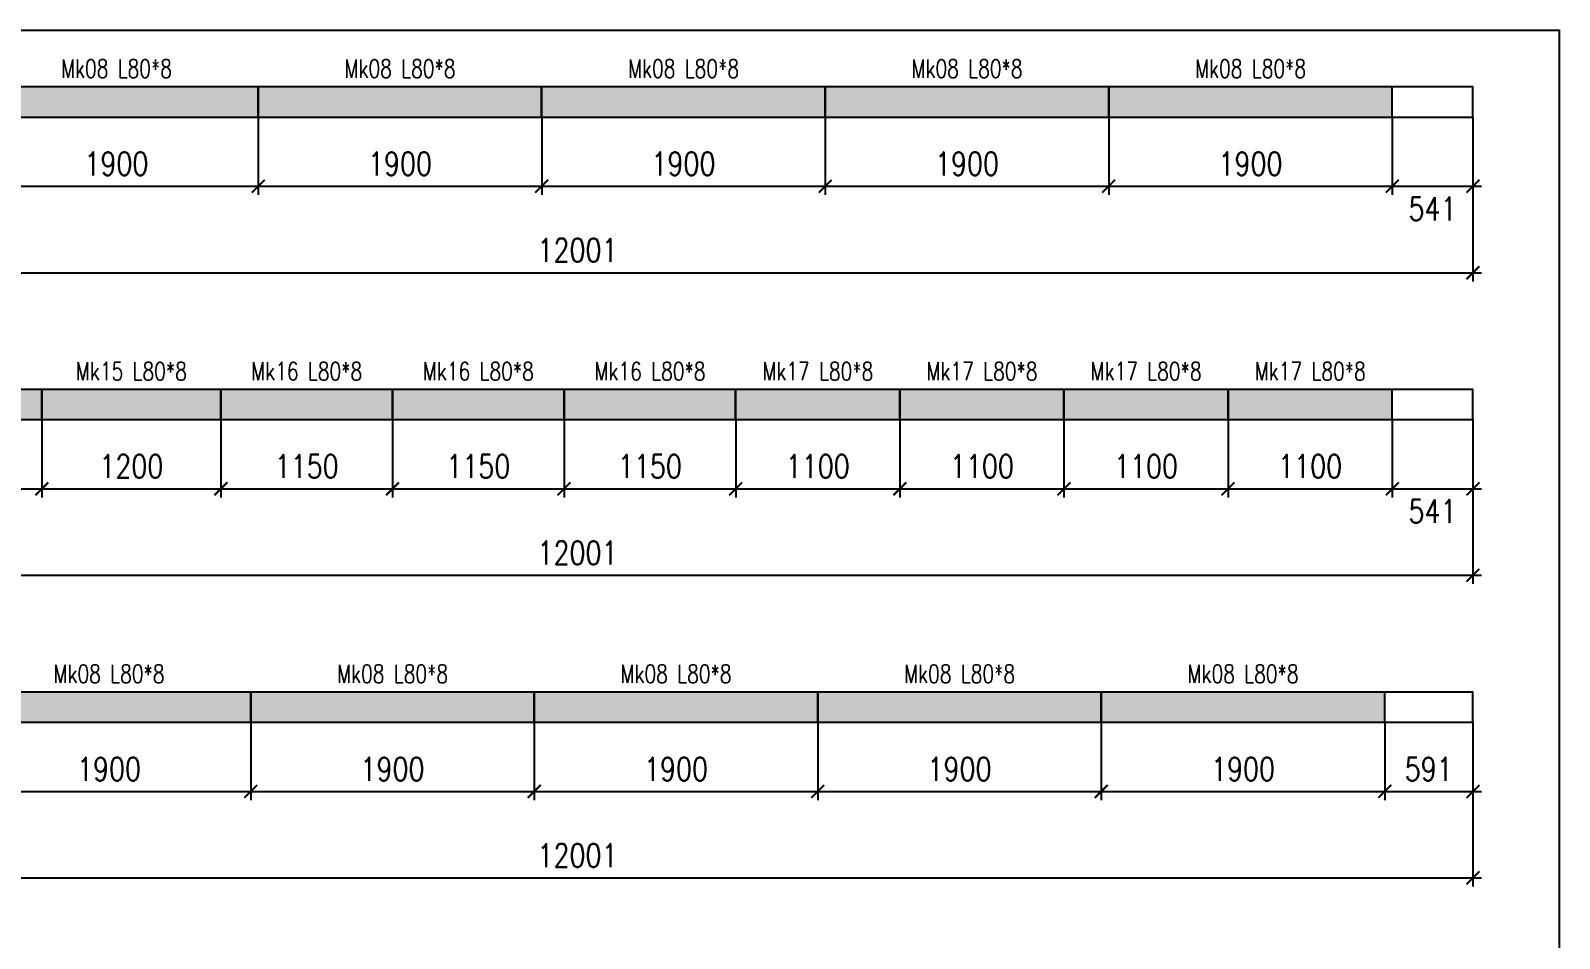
# Model space of a CAD drawing. Header units: millimetres. Extents: x -56 to 421004, y -1 to 91234.
# Drawn here: x 208322 to 218567, y 59568 to 65656 of the extents above; entities that cross this region are included whole.
import ezdxf
from ezdxf.enums import TextEntityAlignment as Align

# ---------------------------------------------------------------- set-up
doc = ezdxf.new("R2010")
doc.units = ezdxf.units.MM
doc.styles.add('EasyCutStyle', font='romans.shx', dxfattribs={"width": 0.8})
doc.styles.add('EasyCutStyleOptimezeBars', font='Romans.shx', dxfattribs={"width": 0.8})
doc.dimstyles.new('EasyCutDimOptimezeBars', dxfattribs={"dimscale": 57.971, "dimtxt": 2.7, "dimasz": 1.5, "dimexe": 1, "dimexo": 0, "dimgap": 1.25, "dimtad": 1, "dimdec": 1, "dimrnd": 0.5, "dimzin": 12, "dimdsep": 46, "dimtxsty": 'EasyCutStyleOptimezeBars', "dimblk": 'ARCHTICK', "dimblk1": 'ARCHTICK', "dimblk2": 'ARCHTICK', "dimcen": 1, "dimdle": 1, "dimclrd": 1, "dimclre": 1, "dimclrt": 3, "dimadec": 3, "dimazin": 0, "dimtfac": 1, "dimtdec": 1, "dimtix": 1, "dimtmove": 0, "dimatfit": 3, "dimfxl": 1, "dimtfill": 1, "dimtolj": 1, "dimtzin": 0, "dimarcsym": 0})

# ---------------------------------------------------------------- blocks, each defined once
blk = doc.blocks.new('_ArchTick')
at = {"color": 0, "linetype": 'ByBlock', "const_width": 0.15}
blk.add_lwpolyline([(-0.5, -0.5), (0.5, 0.5)], dxfattribs=at)
blk = doc.blocks.new('*D1301')
at = {"color": 1, "lineweight": -2}
for p, q in [((207947, 65076), (207947, 64554)), ((209847, 65076), (209847, 64554)), ((207889, 64612), (209905, 64612))]:
    blk.add_line(p, q, dxfattribs=at)
at = {"layer": 'Defpoints', "color": 0}
for p in [(207947, 65076), (209847, 65076), (209847, 64612)]:
    blk.add_point(p, dxfattribs=at)
at = {"color": 1, "lineweight": -2, "xscale": 86.9637, "yscale": 86.9637, "zscale": 86.9637, "rotation": 180}
blk.add_blockref('_ArchTick', (207947, 64612), dxfattribs=at)
at = {"color": 1, "lineweight": -2, "xscale": 86.9637, "yscale": 86.9637, "zscale": 86.9637}
blk.add_blockref('_ArchTick', (209847, 64612), dxfattribs=at)
at = {"color": 3, "insert": (208897, 64763), "char_height": 156.5, "attachment_point": 5, "style": 'EasyCutStyleOptimezeBars', "bg_fill": 3, "box_fill_scale": 1.1, "bg_fill_color": 256, "bg_fill_true_color": 13158600, "bg_fill_transparency": 10880360}
blk.add_mtext('\\A1;1900', dxfattribs=at)
blk = doc.blocks.new('*D1302')
at = {"color": 1, "lineweight": -2}
for p, q in [((209847, 65076), (209847, 64554)), ((211747, 65076), (211747, 64554)), ((209789, 64612), (211805, 64612))]:
    blk.add_line(p, q, dxfattribs=at)
at = {"layer": 'Defpoints', "color": 0}
for p in [(209847, 65076), (211747, 65076), (211747, 64612)]:
    blk.add_point(p, dxfattribs=at)
at = {"color": 1, "lineweight": -2, "xscale": 86.9637, "yscale": 86.9637, "zscale": 86.9637, "rotation": 180}
blk.add_blockref('_ArchTick', (209847, 64612), dxfattribs=at)
at = {"color": 1, "lineweight": -2, "xscale": 86.9637, "yscale": 86.9637, "zscale": 86.9637}
blk.add_blockref('_ArchTick', (211747, 64612), dxfattribs=at)
at = {"color": 3, "insert": (210797, 64763), "char_height": 156.5, "attachment_point": 5, "style": 'EasyCutStyleOptimezeBars', "bg_fill": 3, "box_fill_scale": 1.1, "bg_fill_color": 256, "bg_fill_true_color": 13158600, "bg_fill_transparency": 0}
blk.add_mtext('\\A1;1900', dxfattribs=at)
blk = doc.blocks.new('*D1303')
at = {"color": 1, "lineweight": -2}
for p, q in [((211747, 65076), (211747, 64554)), ((213647, 65076), (213647, 64554)), ((211689, 64612), (213705, 64612))]:
    blk.add_line(p, q, dxfattribs=at)
at = {"layer": 'Defpoints', "color": 0}
for p in [(211747, 65076), (213647, 65076), (213647, 64612)]:
    blk.add_point(p, dxfattribs=at)
at = {"color": 1, "lineweight": -2, "xscale": 86.9637, "yscale": 86.9637, "zscale": 86.9637, "rotation": 180}
blk.add_blockref('_ArchTick', (211747, 64612), dxfattribs=at)
at = {"color": 1, "lineweight": -2, "xscale": 86.9637, "yscale": 86.9637, "zscale": 86.9637}
blk.add_blockref('_ArchTick', (213647, 64612), dxfattribs=at)
at = {"color": 3, "insert": (212697, 64763), "char_height": 156.5, "attachment_point": 5, "style": 'EasyCutStyleOptimezeBars', "bg_fill": 3, "box_fill_scale": 1.1, "bg_fill_color": 256, "bg_fill_true_color": 13158600, "bg_fill_transparency": 10880360}
blk.add_mtext('\\A1;1900', dxfattribs=at)
blk = doc.blocks.new('*D1304')
at = {"color": 1, "lineweight": -2}
for p, q in [((213647, 65076), (213647, 64554)), ((215547, 65076), (215547, 64554)), ((213589, 64612), (215605, 64612))]:
    blk.add_line(p, q, dxfattribs=at)
at = {"layer": 'Defpoints', "color": 0}
for p in [(213647, 65076), (215547, 65076), (215547, 64612)]:
    blk.add_point(p, dxfattribs=at)
at = {"color": 1, "lineweight": -2, "xscale": 86.9637, "yscale": 86.9637, "zscale": 86.9637, "rotation": 180}
blk.add_blockref('_ArchTick', (213647, 64612), dxfattribs=at)
at = {"color": 1, "lineweight": -2, "xscale": 86.9637, "yscale": 86.9637, "zscale": 86.9637}
blk.add_blockref('_ArchTick', (215547, 64612), dxfattribs=at)
at = {"color": 3, "insert": (214597, 64763), "char_height": 156.5, "attachment_point": 5, "style": 'EasyCutStyleOptimezeBars', "bg_fill": 3, "box_fill_scale": 1.1, "bg_fill_color": 256, "bg_fill_true_color": 13158600, "bg_fill_transparency": 0}
blk.add_mtext('\\A1;1900', dxfattribs=at)
blk = doc.blocks.new('*D1305')
at = {"color": 1, "lineweight": -2}
for p, q in [((215547, 65076), (215547, 64554)), ((217447, 65076), (217447, 64554)), ((215489, 64612), (217505, 64612))]:
    blk.add_line(p, q, dxfattribs=at)
at = {"layer": 'Defpoints', "color": 0}
for p in [(215547, 65076), (217447, 65076), (217447, 64612)]:
    blk.add_point(p, dxfattribs=at)
at = {"color": 1, "lineweight": -2, "xscale": 86.9637, "yscale": 86.9637, "zscale": 86.9637, "rotation": 180}
blk.add_blockref('_ArchTick', (215547, 64612), dxfattribs=at)
at = {"color": 1, "lineweight": -2, "xscale": 86.9637, "yscale": 86.9637, "zscale": 86.9637}
blk.add_blockref('_ArchTick', (217447, 64612), dxfattribs=at)
at = {"color": 3, "insert": (216497, 64763), "char_height": 156.5, "attachment_point": 5, "style": 'EasyCutStyleOptimezeBars', "bg_fill": 3, "box_fill_scale": 1.1, "bg_fill_color": 256, "bg_fill_true_color": 13158600, "bg_fill_transparency": 10880876}
blk.add_mtext('\\A1;1900', dxfattribs=at)
blk = doc.blocks.new('*D1306')
at = {"color": 1, "lineweight": -2}
for p, q in [((217447, 65076), (217447, 64554)), ((217988, 65076), (217988, 64554)), ((217389, 64612), (218046, 64612))]:
    blk.add_line(p, q, dxfattribs=at)
at = {"layer": 'Defpoints', "color": 0}
for p in [(217447, 65076), (217988, 65076), (217988, 64612)]:
    blk.add_point(p, dxfattribs=at)
at = {"color": 1, "lineweight": -2, "xscale": 86.9637, "yscale": 86.9637, "zscale": 86.9637, "rotation": 180}
blk.add_blockref('_ArchTick', (217447, 64612), dxfattribs=at)
at = {"color": 1, "lineweight": -2, "xscale": 86.9637, "yscale": 86.9637, "zscale": 86.9637}
blk.add_blockref('_ArchTick', (217988, 64612), dxfattribs=at)
at = {"color": 3, "insert": (217717, 64815), "char_height": 156.5, "attachment_point": 5, "style": 'EasyCutStyleOptimezeBars', "bg_fill": 3, "box_fill_scale": 1.1, "bg_fill_color": 256, "bg_fill_true_color": 13158600, "bg_fill_transparency": 10880876}
blk.add_mtext('\\A1;', dxfattribs=at)
at = {"color": 3, "insert": (217717, 64461), "char_height": 156.5, "attachment_point": 5, "style": 'EasyCutStyleOptimezeBars', "bg_fill": 3, "box_fill_scale": 1.1, "bg_fill_color": 256, "bg_fill_true_color": 13158600, "bg_fill_transparency": 10880876}
blk.add_mtext('\\A1;541', dxfattribs=at)
blk = doc.blocks.new('*D1307')
at = {"color": 1, "lineweight": -2}
for p, q in [((205987, 65076), (205987, 63974)), ((217988, 65076), (217988, 63974)), ((205929, 64032), (218046, 64032))]:
    blk.add_line(p, q, dxfattribs=at)
at = {"layer": 'Defpoints', "color": 0}
for p in [(205987, 65076), (217988, 65076), (217988, 64032)]:
    blk.add_point(p, dxfattribs=at)
at = {"color": 1, "lineweight": -2, "xscale": 86.9637, "yscale": 86.9637, "zscale": 86.9637, "rotation": 180}
blk.add_blockref('_ArchTick', (205987, 64032), dxfattribs=at)
at = {"color": 1, "lineweight": -2, "xscale": 86.9637, "yscale": 86.9637, "zscale": 86.9637}
blk.add_blockref('_ArchTick', (217988, 64032), dxfattribs=at)
at = {"color": 3, "insert": (211987, 64183), "char_height": 156.5, "attachment_point": 5, "style": 'EasyCutStyleOptimezeBars', "bg_fill": 3, "box_fill_scale": 1.1, "bg_fill_color": 256, "bg_fill_true_color": 13158600, "bg_fill_transparency": 8175728}
blk.add_mtext('\\A1;12001', dxfattribs=at)
blk = doc.blocks.new('*D1310')
at = {"color": 1, "lineweight": -2}
for p, q in [((207197, 63047), (207197, 62525)), ((208397, 63047), (208397, 62525)), ((207139, 62583), (208455, 62583))]:
    blk.add_line(p, q, dxfattribs=at)
at = {"layer": 'Defpoints', "color": 0}
for p in [(207197, 63047), (208397, 63047), (208397, 62583)]:
    blk.add_point(p, dxfattribs=at)
at = {"color": 1, "lineweight": -2, "xscale": 86.9637, "yscale": 86.9637, "zscale": 86.9637, "rotation": 180}
blk.add_blockref('_ArchTick', (207197, 62583), dxfattribs=at)
at = {"color": 1, "lineweight": -2, "xscale": 86.9637, "yscale": 86.9637, "zscale": 86.9637}
blk.add_blockref('_ArchTick', (208397, 62583), dxfattribs=at)
at = {"color": 3, "insert": (207797, 62734), "char_height": 156.5, "attachment_point": 5, "style": 'EasyCutStyleOptimezeBars', "bg_fill": 3, "box_fill_scale": 1.1, "bg_fill_color": 256, "bg_fill_true_color": 13158600, "bg_fill_transparency": 8416812}
blk.add_mtext('\\A1;1200', dxfattribs=at)
blk = doc.blocks.new('*D1311')
at = {"color": 1, "lineweight": -2}
for p, q in [((208397, 63047), (208397, 62525)), ((209597, 63047), (209597, 62525)), ((208339, 62583), (209655, 62583))]:
    blk.add_line(p, q, dxfattribs=at)
at = {"layer": 'Defpoints', "color": 0}
for p in [(208397, 63047), (209597, 63047), (209597, 62583)]:
    blk.add_point(p, dxfattribs=at)
at = {"color": 1, "lineweight": -2, "xscale": 86.9637, "yscale": 86.9637, "zscale": 86.9637, "rotation": 180}
blk.add_blockref('_ArchTick', (208397, 62583), dxfattribs=at)
at = {"color": 1, "lineweight": -2, "xscale": 86.9637, "yscale": 86.9637, "zscale": 86.9637}
blk.add_blockref('_ArchTick', (209597, 62583), dxfattribs=at)
at = {"color": 3, "insert": (208997, 62734), "char_height": 156.5, "attachment_point": 5, "style": 'EasyCutStyleOptimezeBars', "bg_fill": 3, "box_fill_scale": 1.1, "bg_fill_color": 256, "bg_fill_true_color": 13158600, "bg_fill_transparency": 8447852}
blk.add_mtext('\\A1;1200', dxfattribs=at)
blk = doc.blocks.new('*D1312')
at = {"color": 1, "lineweight": -2}
for p, q in [((209597, 63047), (209597, 62525)), ((210747, 63047), (210747, 62525)), ((209539, 62583), (210805, 62583))]:
    blk.add_line(p, q, dxfattribs=at)
at = {"layer": 'Defpoints', "color": 0}
for p in [(209597, 63047), (210747, 63047), (210747, 62583)]:
    blk.add_point(p, dxfattribs=at)
at = {"color": 1, "lineweight": -2, "xscale": 86.9637, "yscale": 86.9637, "zscale": 86.9637, "rotation": 180}
blk.add_blockref('_ArchTick', (209597, 62583), dxfattribs=at)
at = {"color": 1, "lineweight": -2, "xscale": 86.9637, "yscale": 86.9637, "zscale": 86.9637}
blk.add_blockref('_ArchTick', (210747, 62583), dxfattribs=at)
at = {"color": 3, "insert": (210172, 62734), "char_height": 156.5, "attachment_point": 5, "style": 'EasyCutStyleOptimezeBars', "bg_fill": 3, "box_fill_scale": 1.1, "bg_fill_color": 256, "bg_fill_true_color": 13158600, "bg_fill_transparency": 10886036}
blk.add_mtext('\\A1;1150', dxfattribs=at)
blk = doc.blocks.new('*D1313')
at = {"color": 1, "lineweight": -2}
for p, q in [((210747, 63047), (210747, 62525)), ((211897, 63047), (211897, 62525)), ((210689, 62583), (211955, 62583))]:
    blk.add_line(p, q, dxfattribs=at)
at = {"layer": 'Defpoints', "color": 0}
for p in [(210747, 63047), (211897, 63047), (211897, 62583)]:
    blk.add_point(p, dxfattribs=at)
at = {"color": 1, "lineweight": -2, "xscale": 86.9637, "yscale": 86.9637, "zscale": 86.9637, "rotation": 180}
blk.add_blockref('_ArchTick', (210747, 62583), dxfattribs=at)
at = {"color": 1, "lineweight": -2, "xscale": 86.9637, "yscale": 86.9637, "zscale": 86.9637}
blk.add_blockref('_ArchTick', (211897, 62583), dxfattribs=at)
at = {"color": 3, "insert": (211322, 62734), "char_height": 156.5, "attachment_point": 5, "style": 'EasyCutStyleOptimezeBars', "bg_fill": 3, "box_fill_scale": 1.1, "bg_fill_color": 256, "bg_fill_true_color": 13158600, "bg_fill_transparency": 7146316}
blk.add_mtext('\\A1;1150', dxfattribs=at)
blk = doc.blocks.new('*D1314')
at = {"color": 1, "lineweight": -2}
for p, q in [((211897, 63047), (211897, 62525)), ((213047, 63047), (213047, 62525)), ((211839, 62583), (213105, 62583))]:
    blk.add_line(p, q, dxfattribs=at)
at = {"layer": 'Defpoints', "color": 0}
for p in [(211897, 63047), (213047, 63047), (213047, 62583)]:
    blk.add_point(p, dxfattribs=at)
at = {"color": 1, "lineweight": -2, "xscale": 86.9637, "yscale": 86.9637, "zscale": 86.9637, "rotation": 180}
blk.add_blockref('_ArchTick', (211897, 62583), dxfattribs=at)
at = {"color": 1, "lineweight": -2, "xscale": 86.9637, "yscale": 86.9637, "zscale": 86.9637}
blk.add_blockref('_ArchTick', (213047, 62583), dxfattribs=at)
at = {"color": 3, "insert": (212472, 62734), "char_height": 156.5, "attachment_point": 5, "style": 'EasyCutStyleOptimezeBars', "bg_fill": 3, "box_fill_scale": 1.1, "bg_fill_color": 256, "bg_fill_true_color": 13158600, "bg_fill_transparency": 7189228}
blk.add_mtext('\\A1;1150', dxfattribs=at)
blk = doc.blocks.new('*D1315')
at = {"color": 1, "lineweight": -2}
for p, q in [((213047, 63047), (213047, 62525)), ((214147, 63047), (214147, 62525)), ((212989, 62583), (214205, 62583))]:
    blk.add_line(p, q, dxfattribs=at)
at = {"layer": 'Defpoints', "color": 0}
for p in [(213047, 63047), (214147, 63047), (214147, 62583)]:
    blk.add_point(p, dxfattribs=at)
at = {"color": 1, "lineweight": -2, "xscale": 86.9637, "yscale": 86.9637, "zscale": 86.9637, "rotation": 180}
blk.add_blockref('_ArchTick', (213047, 62583), dxfattribs=at)
at = {"color": 1, "lineweight": -2, "xscale": 86.9637, "yscale": 86.9637, "zscale": 86.9637}
blk.add_blockref('_ArchTick', (214147, 62583), dxfattribs=at)
at = {"color": 3, "insert": (213597, 62734), "char_height": 156.5, "attachment_point": 5, "style": 'EasyCutStyleOptimezeBars', "bg_fill": 3, "box_fill_scale": 1.1, "bg_fill_color": 256, "bg_fill_true_color": 13158600, "bg_fill_transparency": 7892588}
blk.add_mtext('\\A1;1100', dxfattribs=at)
blk = doc.blocks.new('*D1316')
at = {"color": 1, "lineweight": -2}
for p, q in [((214147, 63047), (214147, 62525)), ((215247, 63047), (215247, 62525)), ((214089, 62583), (215305, 62583))]:
    blk.add_line(p, q, dxfattribs=at)
at = {"layer": 'Defpoints', "color": 0}
for p in [(214147, 63047), (215247, 63047), (215247, 62583)]:
    blk.add_point(p, dxfattribs=at)
at = {"color": 1, "lineweight": -2, "xscale": 86.9637, "yscale": 86.9637, "zscale": 86.9637, "rotation": 180}
blk.add_blockref('_ArchTick', (214147, 62583), dxfattribs=at)
at = {"color": 1, "lineweight": -2, "xscale": 86.9637, "yscale": 86.9637, "zscale": 86.9637}
blk.add_blockref('_ArchTick', (215247, 62583), dxfattribs=at)
at = {"color": 3, "insert": (214697, 62734), "char_height": 156.5, "attachment_point": 5, "style": 'EasyCutStyleOptimezeBars', "bg_fill": 3, "box_fill_scale": 1.1, "bg_fill_color": 256, "bg_fill_true_color": 13158600, "bg_fill_transparency": 10887584}
blk.add_mtext('\\A1;1100', dxfattribs=at)
blk = doc.blocks.new('*D1317')
at = {"color": 1, "lineweight": -2}
for p, q in [((215247, 63047), (215247, 62525)), ((216347, 63047), (216347, 62525)), ((215189, 62583), (216405, 62583))]:
    blk.add_line(p, q, dxfattribs=at)
at = {"layer": 'Defpoints', "color": 0}
for p in [(215247, 63047), (216347, 63047), (216347, 62583)]:
    blk.add_point(p, dxfattribs=at)
at = {"color": 1, "lineweight": -2, "xscale": 86.9637, "yscale": 86.9637, "zscale": 86.9637, "rotation": 180}
blk.add_blockref('_ArchTick', (215247, 62583), dxfattribs=at)
at = {"color": 1, "lineweight": -2, "xscale": 86.9637, "yscale": 86.9637, "zscale": 86.9637}
blk.add_blockref('_ArchTick', (216347, 62583), dxfattribs=at)
at = {"color": 3, "insert": (215797, 62734), "char_height": 156.5, "attachment_point": 5, "style": 'EasyCutStyleOptimezeBars', "bg_fill": 3, "box_fill_scale": 1.1, "bg_fill_color": 256, "bg_fill_true_color": 13158600, "bg_fill_transparency": 8568288}
blk.add_mtext('\\A1;1100', dxfattribs=at)
blk = doc.blocks.new('*D1318')
at = {"color": 1, "lineweight": -2}
for p, q in [((216347, 63047), (216347, 62525)), ((217447, 63047), (217447, 62525)), ((216289, 62583), (217505, 62583))]:
    blk.add_line(p, q, dxfattribs=at)
at = {"layer": 'Defpoints', "color": 0}
for p in [(216347, 63047), (217447, 63047), (217447, 62583)]:
    blk.add_point(p, dxfattribs=at)
at = {"color": 1, "lineweight": -2, "xscale": 86.9637, "yscale": 86.9637, "zscale": 86.9637, "rotation": 180}
blk.add_blockref('_ArchTick', (216347, 62583), dxfattribs=at)
at = {"color": 1, "lineweight": -2, "xscale": 86.9637, "yscale": 86.9637, "zscale": 86.9637}
blk.add_blockref('_ArchTick', (217447, 62583), dxfattribs=at)
at = {"color": 3, "insert": (216897, 62734), "char_height": 156.5, "attachment_point": 5, "style": 'EasyCutStyleOptimezeBars', "bg_fill": 3, "box_fill_scale": 1.1, "bg_fill_color": 256, "bg_fill_true_color": 13158600, "bg_fill_transparency": 10887584}
blk.add_mtext('\\A1;1100', dxfattribs=at)
blk = doc.blocks.new('*D1319')
at = {"color": 1, "lineweight": -2}
for p, q in [((217447, 63047), (217447, 62525)), ((217988, 63047), (217988, 62525)), ((217389, 62583), (218046, 62583))]:
    blk.add_line(p, q, dxfattribs=at)
at = {"layer": 'Defpoints', "color": 0}
for p in [(217447, 63047), (217988, 63047), (217988, 62583)]:
    blk.add_point(p, dxfattribs=at)
at = {"color": 1, "lineweight": -2, "xscale": 86.9637, "yscale": 86.9637, "zscale": 86.9637, "rotation": 180}
blk.add_blockref('_ArchTick', (217447, 62583), dxfattribs=at)
at = {"color": 1, "lineweight": -2, "xscale": 86.9637, "yscale": 86.9637, "zscale": 86.9637}
blk.add_blockref('_ArchTick', (217988, 62583), dxfattribs=at)
at = {"color": 3, "insert": (217717, 62786), "char_height": 156.5, "attachment_point": 5, "style": 'EasyCutStyleOptimezeBars', "bg_fill": 3, "box_fill_scale": 1.1, "bg_fill_color": 256, "bg_fill_true_color": 13158600, "bg_fill_transparency": 4837207}
blk.add_mtext('\\A1;', dxfattribs=at)
at = {"color": 3, "insert": (217717, 62432), "char_height": 156.5, "attachment_point": 5, "style": 'EasyCutStyleOptimezeBars', "bg_fill": 3, "box_fill_scale": 1.1, "bg_fill_color": 256, "bg_fill_true_color": 13158600, "bg_fill_transparency": 0}
blk.add_mtext('\\A1;541', dxfattribs=at)
blk = doc.blocks.new('*D1320')
at = {"color": 1, "lineweight": -2}
for p, q in [((205987, 63047), (205987, 61945)), ((217988, 63047), (217988, 61945)), ((205929, 62003), (218046, 62003))]:
    blk.add_line(p, q, dxfattribs=at)
at = {"layer": 'Defpoints', "color": 0}
for p in [(205987, 63047), (217988, 63047), (217988, 62003)]:
    blk.add_point(p, dxfattribs=at)
at = {"color": 1, "lineweight": -2, "xscale": 86.9637, "yscale": 86.9637, "zscale": 86.9637, "rotation": 180}
blk.add_blockref('_ArchTick', (205987, 62003), dxfattribs=at)
at = {"color": 1, "lineweight": -2, "xscale": 86.9637, "yscale": 86.9637, "zscale": 86.9637}
blk.add_blockref('_ArchTick', (217988, 62003), dxfattribs=at)
at = {"color": 3, "insert": (211987, 62154), "char_height": 156.5, "attachment_point": 5, "style": 'EasyCutStyleOptimezeBars', "bg_fill": 3, "box_fill_scale": 1.1, "bg_fill_color": 256, "bg_fill_true_color": 13158600, "bg_fill_transparency": 8622400}
blk.add_mtext('\\A1;12001', dxfattribs=at)
blk = doc.blocks.new('*D1323')
at = {"color": 1, "lineweight": -2}
for p, q in [((207897, 61018), (207897, 60496)), ((209797, 61018), (209797, 60496)), ((207839, 60554), (209855, 60554))]:
    blk.add_line(p, q, dxfattribs=at)
at = {"layer": 'Defpoints', "color": 0}
for p in [(207897, 61018), (209797, 61018), (209797, 60554)]:
    blk.add_point(p, dxfattribs=at)
at = {"color": 1, "lineweight": -2, "xscale": 86.9637, "yscale": 86.9637, "zscale": 86.9637, "rotation": 180}
blk.add_blockref('_ArchTick', (207897, 60554), dxfattribs=at)
at = {"color": 1, "lineweight": -2, "xscale": 86.9637, "yscale": 86.9637, "zscale": 86.9637}
blk.add_blockref('_ArchTick', (209797, 60554), dxfattribs=at)
at = {"color": 3, "insert": (208847, 60704), "char_height": 156.5, "attachment_point": 5, "style": 'EasyCutStyleOptimezeBars', "bg_fill": 3, "box_fill_scale": 1.1, "bg_fill_color": 256, "bg_fill_true_color": 13158600, "bg_fill_transparency": 10893260}
blk.add_mtext('\\A1;1900', dxfattribs=at)
blk = doc.blocks.new('*D1324')
at = {"color": 1, "lineweight": -2}
for p, q in [((209797, 61018), (209797, 60496)), ((211697, 61018), (211697, 60496)), ((209739, 60554), (211755, 60554))]:
    blk.add_line(p, q, dxfattribs=at)
at = {"layer": 'Defpoints', "color": 0}
for p in [(209797, 61018), (211697, 61018), (211697, 60554)]:
    blk.add_point(p, dxfattribs=at)
at = {"color": 1, "lineweight": -2, "xscale": 86.9637, "yscale": 86.9637, "zscale": 86.9637, "rotation": 180}
blk.add_blockref('_ArchTick', (209797, 60554), dxfattribs=at)
at = {"color": 1, "lineweight": -2, "xscale": 86.9637, "yscale": 86.9637, "zscale": 86.9637}
blk.add_blockref('_ArchTick', (211697, 60554), dxfattribs=at)
at = {"color": 3, "insert": (210747, 60704), "char_height": 156.5, "attachment_point": 5, "style": 'EasyCutStyleOptimezeBars', "bg_fill": 3, "box_fill_scale": 1.1, "bg_fill_color": 256, "bg_fill_true_color": 13158600, "bg_fill_transparency": 3562700}
blk.add_mtext('\\A1;1900', dxfattribs=at)
blk = doc.blocks.new('*D1325')
at = {"color": 1, "lineweight": -2}
for p, q in [((211697, 61018), (211697, 60496)), ((213597, 61018), (213597, 60496)), ((211639, 60554), (213655, 60554))]:
    blk.add_line(p, q, dxfattribs=at)
at = {"layer": 'Defpoints', "color": 0}
for p in [(211697, 61018), (213597, 61018), (213597, 60554)]:
    blk.add_point(p, dxfattribs=at)
at = {"color": 1, "lineweight": -2, "xscale": 86.9637, "yscale": 86.9637, "zscale": 86.9637, "rotation": 180}
blk.add_blockref('_ArchTick', (211697, 60554), dxfattribs=at)
at = {"color": 1, "lineweight": -2, "xscale": 86.9637, "yscale": 86.9637, "zscale": 86.9637}
blk.add_blockref('_ArchTick', (213597, 60554), dxfattribs=at)
at = {"color": 3, "insert": (212647, 60704), "char_height": 156.5, "attachment_point": 5, "style": 'EasyCutStyleOptimezeBars', "bg_fill": 3, "box_fill_scale": 1.1, "bg_fill_color": 256, "bg_fill_true_color": 13158600, "bg_fill_transparency": 0}
blk.add_mtext('\\A1;1900', dxfattribs=at)
blk = doc.blocks.new('*D1326')
at = {"color": 1, "lineweight": -2}
for p, q in [((213597, 61018), (213597, 60496)), ((215497, 61018), (215497, 60496)), ((213539, 60554), (215555, 60554))]:
    blk.add_line(p, q, dxfattribs=at)
at = {"layer": 'Defpoints', "color": 0}
for p in [(213597, 61018), (215497, 61018), (215497, 60554)]:
    blk.add_point(p, dxfattribs=at)
at = {"color": 1, "lineweight": -2, "xscale": 86.9637, "yscale": 86.9637, "zscale": 86.9637, "rotation": 180}
blk.add_blockref('_ArchTick', (213597, 60554), dxfattribs=at)
at = {"color": 1, "lineweight": -2, "xscale": 86.9637, "yscale": 86.9637, "zscale": 86.9637}
blk.add_blockref('_ArchTick', (215497, 60554), dxfattribs=at)
at = {"color": 3, "insert": (214547, 60704), "char_height": 156.5, "attachment_point": 5, "style": 'EasyCutStyleOptimezeBars', "bg_fill": 3, "box_fill_scale": 1.1, "bg_fill_color": 256, "bg_fill_true_color": 13158600, "bg_fill_transparency": 8962000}
blk.add_mtext('\\A1;1900', dxfattribs=at)
blk = doc.blocks.new('*D1327')
at = {"color": 1, "lineweight": -2}
for p, q in [((215497, 61018), (215497, 60496)), ((217397, 61018), (217397, 60496)), ((215439, 60554), (217455, 60554))]:
    blk.add_line(p, q, dxfattribs=at)
at = {"layer": 'Defpoints', "color": 0}
for p in [(215497, 61018), (217397, 61018), (217397, 60554)]:
    blk.add_point(p, dxfattribs=at)
at = {"color": 1, "lineweight": -2, "xscale": 86.9637, "yscale": 86.9637, "zscale": 86.9637, "rotation": 180}
blk.add_blockref('_ArchTick', (215497, 60554), dxfattribs=at)
at = {"color": 1, "lineweight": -2, "xscale": 86.9637, "yscale": 86.9637, "zscale": 86.9637}
blk.add_blockref('_ArchTick', (217397, 60554), dxfattribs=at)
at = {"color": 3, "insert": (216447, 60704), "char_height": 156.5, "attachment_point": 5, "style": 'EasyCutStyleOptimezeBars', "bg_fill": 3, "box_fill_scale": 1.1, "bg_fill_color": 256, "bg_fill_true_color": 13158600, "bg_fill_transparency": 8969180}
blk.add_mtext('\\A1;1900', dxfattribs=at)
blk = doc.blocks.new('*D1328')
at = {"color": 1, "lineweight": -2}
for p, q in [((217397, 61018), (217397, 60496)), ((217988, 61018), (217988, 60496)), ((217339, 60554), (218046, 60554))]:
    blk.add_line(p, q, dxfattribs=at)
at = {"layer": 'Defpoints', "color": 0}
for p in [(217397, 61018), (217988, 61018), (217988, 60554)]:
    blk.add_point(p, dxfattribs=at)
at = {"color": 1, "lineweight": -2, "xscale": 86.9637, "yscale": 86.9637, "zscale": 86.9637, "rotation": 180}
blk.add_blockref('_ArchTick', (217397, 60554), dxfattribs=at)
at = {"color": 1, "lineweight": -2, "xscale": 86.9637, "yscale": 86.9637, "zscale": 86.9637}
blk.add_blockref('_ArchTick', (217988, 60554), dxfattribs=at)
at = {"color": 3, "insert": (217692, 60704), "char_height": 156.5, "attachment_point": 5, "style": 'EasyCutStyleOptimezeBars', "bg_fill": 3, "box_fill_scale": 1.1, "bg_fill_color": 256, "bg_fill_true_color": 13158600, "bg_fill_transparency": 10893776}
blk.add_mtext('\\A1;591', dxfattribs=at)
blk = doc.blocks.new('*D1329')
at = {"color": 1, "lineweight": -2}
for p, q in [((205987, 61018), (205987, 59916)), ((217988, 61018), (217988, 59916)), ((205929, 59974), (218046, 59974))]:
    blk.add_line(p, q, dxfattribs=at)
at = {"layer": 'Defpoints', "color": 0}
for p in [(205987, 61018), (217988, 61018), (217988, 59974)]:
    blk.add_point(p, dxfattribs=at)
at = {"color": 1, "lineweight": -2, "xscale": 86.9637, "yscale": 86.9637, "zscale": 86.9637, "rotation": 180}
blk.add_blockref('_ArchTick', (205987, 59974), dxfattribs=at)
at = {"color": 1, "lineweight": -2, "xscale": 86.9637, "yscale": 86.9637, "zscale": 86.9637}
blk.add_blockref('_ArchTick', (217988, 59974), dxfattribs=at)
at = {"color": 3, "insert": (211987, 60125), "char_height": 156.5, "attachment_point": 5, "style": 'EasyCutStyleOptimezeBars', "bg_fill": 3, "box_fill_scale": 1.1, "bg_fill_color": 256, "bg_fill_true_color": 13158600, "bg_fill_transparency": 3724208}
blk.add_mtext('\\A1;12001', dxfattribs=at)

msp = doc.modelspace()

# ---------------------------------------------------------------- linework, layer by layer
at = {"color": 5}
msp.add_lwpolyline([(201348.56, 53480.7), (218567.37, 53480.7), (218567.37, 65655.62), (201348.56, 65655.62)], close=True, dxfattribs=at)
at = {"color": 231, "true_color": 0xfd58be}
for points in [[(205986.62, 65075.86), (217987.62, 65075.86), (217987.62, 65278.77), (205986.62, 65278.77)], [(205986.62, 63046.71), (217987.62, 63046.71), (217987.62, 63249.62), (205986.62, 63249.62)], [(205986.62, 61017.55), (217987.62, 61017.55), (217987.62, 61220.47), (205986.62, 61220.47)]]:
    msp.add_lwpolyline(points, close=True, dxfattribs=at)
at = {"color": 7}
for points in [[(207946.62, 65075.86), (209846.62, 65075.86), (209846.62, 65278.77), (207946.62, 65278.77)], [(209846.62, 65075.86), (211746.62, 65075.86), (211746.62, 65278.77), (209846.62, 65278.77)], [(211746.62, 65075.86), (213646.62, 65075.86), (213646.62, 65278.77), (211746.62, 65278.77)], [(213646.62, 65075.86), (215546.62, 65075.86), (215546.62, 65278.77), (213646.62, 65278.77)], [(215546.62, 65075.86), (217446.62, 65075.86), (217446.62, 65278.77), (215546.62, 65278.77)], [(207196.62, 63046.71), (208396.62, 63046.71), (208396.62, 63249.62), (207196.62, 63249.62)], [(208396.62, 63046.71), (209596.62, 63046.71), (209596.62, 63249.62), (208396.62, 63249.62)], [(209596.62, 63046.71), (210746.62, 63046.71), (210746.62, 63249.62), (209596.62, 63249.62)], [(210746.62, 63046.71), (211896.62, 63046.71), (211896.62, 63249.62), (210746.62, 63249.62)], [(211896.62, 63046.71), (213046.62, 63046.71), (213046.62, 63249.62), (211896.62, 63249.62)], [(213046.62, 63046.71), (214146.62, 63046.71), (214146.62, 63249.62), (213046.62, 63249.62)], [(214146.62, 63046.71), (215246.62, 63046.71), (215246.62, 63249.62), (214146.62, 63249.62)], [(215246.62, 63046.71), (216346.62, 63046.71), (216346.62, 63249.62), (215246.62, 63249.62)], [(216346.62, 63046.71), (217446.62, 63046.71), (217446.62, 63249.62), (216346.62, 63249.62)], [(207896.62, 61017.55), (209796.62, 61017.55), (209796.62, 61220.47), (207896.62, 61220.47)], [(209796.62, 61017.55), (211696.62, 61017.55), (211696.62, 61220.47), (209796.62, 61220.47)], [(211696.62, 61017.55), (213596.62, 61017.55), (213596.62, 61220.47), (211696.62, 61220.47)], [(213596.62, 61017.55), (215496.62, 61017.55), (215496.62, 61220.47), (213596.62, 61220.47)], [(215496.62, 61017.55), (217396.62, 61017.55), (217396.62, 61220.47), (215496.62, 61220.47)]]:
    msp.add_lwpolyline(points, close=True, dxfattribs=at)
at = {"color": 54, "true_color": 0x9f8b17}
for points in [[(207946.62, 65075.86), (209846.62, 65075.86), (207946.62, 65278.77), (209846.62, 65278.77)], [(209846.62, 65075.86), (211746.62, 65075.86), (209846.62, 65278.77), (211746.62, 65278.77)], [(211746.62, 65075.86), (213646.62, 65075.86), (211746.62, 65278.77), (213646.62, 65278.77)], [(213646.62, 65075.86), (215546.62, 65075.86), (213646.62, 65278.77), (215546.62, 65278.77)], [(215546.62, 65075.86), (217446.62, 65075.86), (215546.62, 65278.77), (217446.62, 65278.77)], [(207896.62, 61017.55), (209796.62, 61017.55), (207896.62, 61220.47), (209796.62, 61220.47)], [(209796.62, 61017.55), (211696.62, 61017.55), (209796.62, 61220.47), (211696.62, 61220.47)], [(211696.62, 61017.55), (213596.62, 61017.55), (211696.62, 61220.47), (213596.62, 61220.47)], [(213596.62, 61017.55), (215496.62, 61017.55), (213596.62, 61220.47), (215496.62, 61220.47)], [(215496.62, 61017.55), (217396.62, 61017.55), (215496.62, 61220.47), (217396.62, 61220.47)]]:
    msp.add_solid(points, dxfattribs=at)
at = {"color": 34, "true_color": 0x945b17}
for points in [[(207196.62, 63046.71), (208396.62, 63046.71), (207196.62, 63249.62), (208396.62, 63249.62)], [(208396.62, 63046.71), (209596.62, 63046.71), (208396.62, 63249.62), (209596.62, 63249.62)]]:
    msp.add_solid(points, dxfattribs=at)
at = {"color": 34, "true_color": 0x945717}
for points in [[(209596.62, 63046.71), (210746.62, 63046.71), (209596.62, 63249.62), (210746.62, 63249.62)], [(210746.62, 63046.71), (211896.62, 63046.71), (210746.62, 63249.62), (211896.62, 63249.62)], [(211896.62, 63046.71), (213046.62, 63046.71), (211896.62, 63249.62), (213046.62, 63249.62)]]:
    msp.add_solid(points, dxfattribs=at)
at = {"color": 34, "true_color": 0x935417}
for points in [[(213046.62, 63046.71), (214146.62, 63046.71), (213046.62, 63249.62), (214146.62, 63249.62)], [(214146.62, 63046.71), (215246.62, 63046.71), (214146.62, 63249.62), (215246.62, 63249.62)], [(215246.62, 63046.71), (216346.62, 63046.71), (215246.62, 63249.62), (216346.62, 63249.62)], [(216346.62, 63046.71), (217446.62, 63046.71), (216346.62, 63249.62), (217446.62, 63249.62)]]:
    msp.add_solid(points, dxfattribs=at)

# ---------------------------------------------------------------- texts
at = {"style": 'EasyCutStyle', "width": 0.75}
for s, p in [('Mk08 L80*8', (208897.62, 65339.65)), ('Mk08 L80*8', (210797.62, 65339.65)), ('Mk08 L80*8', (212697.62, 65339.65)), ('Mk08 L80*8', (214597.62, 65339.65)), ('Mk08 L80*8', (216497.62, 65339.65)), ('Mk15 L80*8', (208997.62, 63310.5)), ('Mk16 L80*8', (210172.62, 63310.5)), ('Mk16 L80*8', (211322.62, 63310.5)), ('Mk16 L80*8', (212472.62, 63310.5)), ('Mk17 L80*8', (213597.62, 63310.5)), ('Mk17 L80*8', (214697.62, 63310.5)), ('Mk17 L80*8', (215797.62, 63310.5)), ('Mk17 L80*8', (216897.62, 63310.5)), ('Mk08 L80*8', (208847.62, 61281.34)), ('Mk08 L80*8', (210747.62, 61281.34)), ('Mk08 L80*8', (212647.62, 61281.34)), ('Mk08 L80*8', (214547.62, 61281.34)), ('Mk08 L80*8', (216447.62, 61281.34))]:
    msp.add_text(s, height=121.749, dxfattribs=at).set_placement(p, align=Align.CENTER)

# ---------------------------------------------------------------- next in the draw order: dimensions: what is measured, and where the dimension line sits
for base, p1, p2, picture, middle in [((209846.62, 64612.05), (207946.62, 65075.86), (209846.62, 65075.86), '*D1301', (208896.62, 64762.79)), ((208396.62, 62582.9), (207196.62, 63046.71), (208396.62, 63046.71), '*D1310', (207796.62, 62733.64)), ((209796.62, 60553.75), (207896.62, 61017.55), (209796.62, 61017.55), '*D1323', (208846.62, 60704.48))]:
    dim = msp.add_linear_dim(base=base, p1=p1, p2=p2, dimstyle='EasyCutDimOptimezeBars', override={"dimscale": 57.9758, "dimtad": 1})
    dim.commit()
    dim.dimension.update_dxf_attribs({"geometry": picture, "text_midpoint": middle})

# ---------------------------------------------------------------- next in the draw order: dimensions: what is measured, and where the dimension line sits
for base, p1, p2, picture, middle in [((211746.62, 64612.05), (209846.62, 65075.86), (211746.62, 65075.86), '*D1302', (210796.62, 64762.79)), ((209596.62, 62582.9), (208396.62, 63046.71), (209596.62, 63046.71), '*D1311', (208996.62, 62733.64)), ((211696.62, 60553.75), (209796.62, 61017.55), (211696.62, 61017.55), '*D1324', (210746.62, 60704.48))]:
    dim = msp.add_linear_dim(base=base, p1=p1, p2=p2, dimstyle='EasyCutDimOptimezeBars', override={"dimscale": 57.9758, "dimtad": 1})
    dim.commit()
    dim.dimension.update_dxf_attribs({"geometry": picture, "text_midpoint": middle})

# ---------------------------------------------------------------- next in the draw order: dimensions: what is measured, and where the dimension line sits
for base, p1, p2, picture, middle in [((213646.62, 64612.05), (211746.62, 65075.86), (213646.62, 65075.86), '*D1303', (212696.62, 64762.79)), ((210746.62, 62582.9), (209596.62, 63046.71), (210746.62, 63046.71), '*D1312', (210171.62, 62733.64)), ((213596.62, 60553.75), (211696.62, 61017.55), (213596.62, 61017.55), '*D1325', (212646.62, 60704.48))]:
    dim = msp.add_linear_dim(base=base, p1=p1, p2=p2, dimstyle='EasyCutDimOptimezeBars', override={"dimscale": 57.9758, "dimtad": 1})
    dim.commit()
    dim.dimension.update_dxf_attribs({"geometry": picture, "text_midpoint": middle})

# ---------------------------------------------------------------- next in the draw order: dimensions: what is measured, and where the dimension line sits
for base, p1, p2, picture, middle in [((215546.62, 64612.05), (213646.62, 65075.86), (215546.62, 65075.86), '*D1304', (214596.62, 64762.79)), ((211896.62, 62582.9), (210746.62, 63046.71), (211896.62, 63046.71), '*D1313', (211321.62, 62733.64)), ((215496.62, 60553.75), (213596.62, 61017.55), (215496.62, 61017.55), '*D1326', (214546.62, 60704.48))]:
    dim = msp.add_linear_dim(base=base, p1=p1, p2=p2, dimstyle='EasyCutDimOptimezeBars', override={"dimscale": 57.9758, "dimtad": 1})
    dim.commit()
    dim.dimension.update_dxf_attribs({"geometry": picture, "text_midpoint": middle})

# ---------------------------------------------------------------- next in the draw order: dimensions: what is measured, and where the dimension line sits
for base, p1, p2, picture, middle in [((217446.62, 64612.05), (215546.62, 65075.86), (217446.62, 65075.86), '*D1305', (216496.62, 64762.79)), ((213046.62, 62582.9), (211896.62, 63046.71), (213046.62, 63046.71), '*D1314', (212471.62, 62733.64)), ((217396.62, 60553.75), (215496.62, 61017.55), (217396.62, 61017.55), '*D1327', (216446.62, 60704.48))]:
    dim = msp.add_linear_dim(base=base, p1=p1, p2=p2, dimstyle='EasyCutDimOptimezeBars', override={"dimscale": 57.9758, "dimtad": 1})
    dim.commit()
    dim.dimension.update_dxf_attribs({"geometry": picture, "text_midpoint": middle})

# ---------------------------------------------------------------- next in the draw order: dimensions: what is measured, and where the dimension line sits
dim = msp.add_linear_dim(base=(217987.62, 64612.05), p1=(217446.62, 65075.86), p2=(217987.62, 65075.86), text='\\X<>', dimstyle='EasyCutDimOptimezeBars', override={"dimscale": 57.9758})
dim.commit()
dim.dimension.update_dxf_attribs({"geometry": '*D1306', "text_midpoint": (217717.12, 64612.05)})
for base, p1, p2, picture, middle in [((214146.62, 62582.9), (213046.62, 63046.71), (214146.62, 63046.71), '*D1315', (213596.62, 62733.64)), ((217987.62, 60553.75), (217396.62, 61017.55), (217987.62, 61017.55), '*D1328', (217692.12, 60704.48))]:
    dim = msp.add_linear_dim(base=base, p1=p1, p2=p2, dimstyle='EasyCutDimOptimezeBars', override={"dimscale": 57.9758, "dimtad": 1})
    dim.commit()
    dim.dimension.update_dxf_attribs({"geometry": picture, "text_midpoint": middle})

# ---------------------------------------------------------------- next in the draw order: dimensions: what is measured, and where the dimension line sits
for base, p1, p2, picture, middle in [((217987.62, 64032.29), (205986.62, 65075.86), (217987.62, 65075.86), '*D1307', (211987.12, 64183.03)), ((215246.62, 62582.9), (214146.62, 63046.71), (215246.62, 63046.71), '*D1316', (214696.62, 62733.64)), ((217987.62, 59973.99), (205986.62, 61017.55), (217987.62, 61017.55), '*D1329', (211987.12, 60124.73))]:
    dim = msp.add_linear_dim(base=base, p1=p1, p2=p2, dimstyle='EasyCutDimOptimezeBars', override={"dimscale": 57.9758, "dimtad": 1})
    dim.commit()
    dim.dimension.update_dxf_attribs({"geometry": picture, "text_midpoint": middle})

# ---------------------------------------------------------------- next in the draw order: dimensions: what is measured, and where the dimension line sits
dim = msp.add_linear_dim(base=(216346.62, 62582.9), p1=(215246.62, 63046.71), p2=(216346.62, 63046.71), dimstyle='EasyCutDimOptimezeBars', override={"dimscale": 57.9758, "dimtad": 1})
dim.commit()
dim.dimension.update_dxf_attribs({"geometry": '*D1317', "text_midpoint": (215796.62, 62733.64)})

# ---------------------------------------------------------------- next in the draw order: dimensions: what is measured, and where the dimension line sits
dim = msp.add_linear_dim(base=(217446.62, 62582.9), p1=(216346.62, 63046.71), p2=(217446.62, 63046.71), dimstyle='EasyCutDimOptimezeBars', override={"dimscale": 57.9758, "dimtad": 1})
dim.commit()
dim.dimension.update_dxf_attribs({"geometry": '*D1318', "text_midpoint": (216896.62, 62733.64)})

# ---------------------------------------------------------------- next in the draw order: dimensions: what is measured, and where the dimension line sits
dim = msp.add_linear_dim(base=(217987.62, 62582.9), p1=(217446.62, 63046.71), p2=(217987.62, 63046.71), text='\\X<>', dimstyle='EasyCutDimOptimezeBars', override={"dimscale": 57.9758})
dim.commit()
dim.dimension.update_dxf_attribs({"geometry": '*D1319', "text_midpoint": (217717.12, 62582.9)})

# ---------------------------------------------------------------- next in the draw order: dimensions: what is measured, and where the dimension line sits
dim = msp.add_linear_dim(base=(217987.62, 62003.14), p1=(205986.62, 63046.71), p2=(217987.62, 63046.71), dimstyle='EasyCutDimOptimezeBars', override={"dimscale": 57.9758, "dimtad": 1})
dim.commit()
dim.dimension.update_dxf_attribs({"geometry": '*D1320', "text_midpoint": (211987.12, 62153.88)})

doc.saveas('drawing.dxf')
